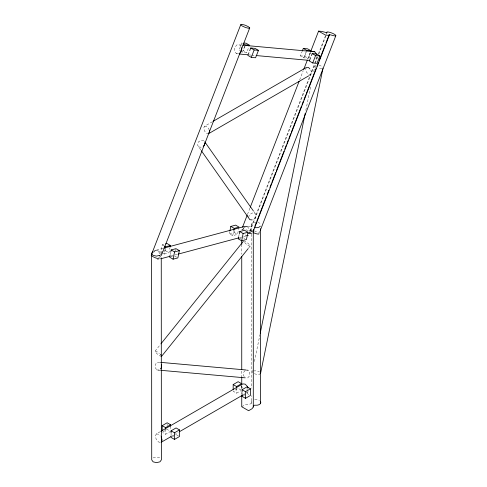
<?xml version="1.0" encoding="UTF-8"?>
<svg xmlns="http://www.w3.org/2000/svg" width="487" height="487" viewBox="0 0 487 487"><rect width="100%" height="100%" fill="white"/><g stroke="black" fill="none" stroke-linecap="round" stroke-linejoin="round"><path stroke-width="0.37" stroke-dasharray="2.44 1.83" d="M309.403 57.88L309.616 54.185L310.499 53.168M316.507 56.638L316.422 58.117L315.539 59.134M162.457 253.057L160.759 252.077L162.244 244.803L164.302 244.255M163.023 253.386L164.162 254.044L165.203 248.948M164.186 251.158L165.556 250.793L165.854 249.338M164.162 254.044L168.959 252.753L170 247.664M170.261 254.311L170.56 252.856M175.509 250.848L175.807 249.393M239.026 227.094L237.54 234.369L232.737 235.659L229.334 233.693L229.779 231.508M232.737 235.659L233.93 229.84M229.334 233.693L234.137 232.402L234.582 230.223M238.843 235.927L239.141 234.472M252.613 370.461L252.309 371.952L253.575 373.395M254.445 361.512L259.93 334.679M305.824 110.318L310.858 85.718M313.756 71.552L314.821 66.335L315.978 65.288M248.534 217.543L249.484 214.773L252.175 213.008L255.042 213.288L256.393 215.443L255.444 218.213L252.747 219.978M241.844 42.856L238.965 50.264L240.097 50.922M161.307 255.614L161.854 254.202M244.724 46.168L242.368 52.231L246.666 52.62L249.021 46.557M245.095 45.942L243.263 50.66L246.666 52.62M310.213 52.821L308.119 58.209L303.815 57.819L300.412 55.853L301.983 51.811M303.815 57.819L306.171 51.756M300.412 55.853L304.716 56.242L306.548 51.525M247.493 214.396L250.239 207.322M299.645 79.941L303.212 70.743M307.881 58.714L310.073 53.053M241.735 229.255L244.705 229.523L250.227 230.917L250.038 230.223L314.535 63.925M314.809 63.219L317.281 56.845M318.376 54.014L326.339 33.493M250.227 230.917L314.998 63.913M315.272 63.207L317.743 56.833M318.845 54.002L326.801 33.481M259.218 233.206L260.04 231.082M160.229 431.683L156.297 433.954L155.304 436.175L156.303 439.542L158.713 442.086L161.118 442.318M243.007 394.92L247.591 392.266L248.09 391.158M212.448 121.701L204.552 126.261L203.682 128.184L204.552 131.119L206.665 133.341L208.771 133.554M306.518 67.376L305.647 69.3L306.518 72.234L308.63 74.456L310.736 74.669L311.607 72.74L310.736 69.811M163.005 248.327L154.982 250.476L153.356 252.96L153.508 254.415M243.068 228.914L243.877 227.673M160.186 254.811L161.252 253.331L159.846 251.365L156.437 250.555L153.021 251.377M161.495 356.435L159.821 355.839L157.277 354L155.353 351.998L155.176 351.005L159.937 345.082M248.668 248.005L250.099 246.227L249.922 245.235L247.993 243.232L244.334 240.998M245.113 370.625L243.67 372.281L243.494 375.495L245.168 377.833M260.588 373.298L259.431 374.345L256.527 374.387L254.165 373.59M162.804 431.945L167.157 429.424L170.56 431.391L165.586 434.27L162.749 432.633M240.986 389.971L238.149 388.334L233.182 391.213L236.585 393.173L240.931 390.659M172.252 435.871L173.567 435.116M174.218 434.739L178.151 432.462M172.337 436.729L174.821 435.293M243.336 395.639L245.819 394.196M309.422 75.43L310.736 74.669M245.168 227.24L241.741 229.219L242.976 229.98M241.747 406.755L245.18 404.776L250.123 404.052L251.268 403.388L251.262 395.718M160.759 252.077L163.498 251.341M170.943 256.052L177.505 254.293M239.501 237.674L246.063 235.915M171.04 256.856L172.41 256.485M238.934 238.654L240.992 238.1M153.143 457.896L156.558 457.074L159.967 457.883L160.667 458.87M321.944 68.728L317.859 68.375M253.465 370.899L256.375 370.863L259.321 371.855M248.133 226.516L250.117 226.516L251.262 225.858L251.255 224.257A4.852 2.8 0 0 1 257.197 222.273M241.4 45.078L236.98 44.841L234.771 47.385L234.557 51.08L236.463 53.759L238.727 53.966M236.463 53.759L238.642 53.832M159.827 362.298L157.283 362.2L155.359 364.41L155.183 367.624L156.857 369.962L159.876 370.23M246.233 370.096L248.139 370.169L249.813 372.506L249.636 375.721L247.713 377.93L245.801 377.857M156.857 369.962L159.401 370.059M247.585 235.294L245.582 235.203L244.724 234.144M154.982 250.476L157.648 250.598L159.797 253.258L160.016 255.438M157.21 259.315L158.543 259.376M246.629 370.035L248.139 370.169M249.314 54.928L250.829 55.061M251.584 55.134L255.365 55.475M203.858 140.554L200.991 140.274L198.3 142.04L197.351 144.809L200.894 150.075M198.702 146.964L201.569 147.244M246.385 392.151L247.591 392.266M156.297 433.954L158.701 434.191L160.15 435.719M204.552 126.261L206.658 126.468L208.771 128.696L209.294 130.455M318.888 65.246L321.834 66.238L322.68 67.2M250.099 246.227L248.425 245.631L245.88 243.792L243.957 241.789M155.176 351.005L156.844 351.602L159.389 353.44M304.716 56.242L308.119 58.209M234.137 232.402L237.54 234.369M243.616 237.875L244.748 238.533M162.244 244.803L163.942 245.789M165.556 250.793L168.959 252.753M174.468 255.937L176.738 257.246M248.766 394.464L247.061 393.478L247.061 392.005M178.333 435.883L176.069 434.574L176.063 433.095M158.665 257.136L160.205 258.445M314.821 66.335L316.087 67.778M247.353 226.552L249.502 229.207L249.721 231.386M239.89 44.938L241.035 46.551M253.727 211.419L255.042 213.288M241.777 386.124L242.38 388.145M252.394 232.652L252.534 233.151M251.268 403.388L251.262 401.787A4.852 2.8 0 0 1 252.522 400.533M247.055 388.316L247.061 391.268M242.088 392.668L242.088 394.141M241.546 385.874L241.552 388.827M236.579 388.011L236.585 393.173M171.095 433.759L171.095 435.238M170.553 426.228L170.553 429.918M167.151 424.262L167.151 425.741M165.58 429.108L165.586 434.27M161.252 253.331L161.252 255.608M251.255 224.257L251.255 231.082M251.255 234.119L251.268 388.218M241.741 244.395L241.741 254.257M241.747 371.094L241.747 377.163M241.747 386.27L241.747 388.547M241.747 392.339L241.747 393.855M257.787 222.389A4.852 2.8 0 0 1 260.624 224.257M254.695 399.809A4.852 2.8 0 0 1 259.376 400.533M250.038 230.223A4.852 1.023 21.2 0 1 252.29 230.296M254.165 230.856A4.852 1.023 21.2 0 1 258.774 233.285"/><path stroke-width="0.73" d="M161.501 364.635L161.325 367.849L160.363 368.951M241.796 47.623L241.582 51.312L239.373 53.856M165.349 248.224L165.647 246.769L170.444 245.485L170.152 246.939M170.115 255.042L169.671 257.221L173.074 259.187L177.871 257.903L179.362 250.628L175.959 248.662L171.156 249.953L170.712 252.132M173.074 259.187L174.559 251.913L179.362 250.628M229.931 230.783L230.82 226.418L235.623 225.134L239.026 227.094L234.223 228.385L230.82 226.418M233.93 229.84L234.223 228.385M238.691 236.658L238.246 238.837L241.649 240.803L246.452 239.513L247.938 232.244L244.535 230.278L239.738 231.562L239.287 233.748M241.649 240.803L243.141 233.529L247.938 232.244M260.235 333.187L305.215 113.294M260.588 373.298L322.948 68.43M205.21 142.709L204.26 145.479L203.182 146.185M161.854 254.202L249.728 27.893L248.187 26.584L244.912 25.117L241.82 24.35L240.724 24.74L151.201 255.291L152.741 256.6L156.017 258.067L159.109 258.834M248.924 52.718L247.877 55.415L251.28 57.375L255.578 57.77L258.463 50.356L255.06 48.396L250.756 48L249.709 50.697M251.28 57.375L254.159 49.966L258.463 50.356M302.244 51.135L303.291 48.444L307.595 48.834L310.998 50.8L310.475 52.146M242.556 227.137L247.219 215.102M250.239 207.322L299.097 81.359M303.76 69.331L307.334 60.132M310.627 51.64L318.583 31.113L321.554 31.381L327.075 32.775L326.887 32.081A4.852 1.023 21.2 0 1 334.313 34.193A4.852 1.023 21.2 0 1 332.828 35.508L329.249 34.51L325.955 43.002M310.633 57.63L309.324 60.997L312.727 62.963L317.031 63.353L319.91 55.944L316.507 53.978L312.204 53.588L311.418 55.609M312.727 62.963L315.606 55.555L319.91 55.944M252.948 231.24L253.77 229.115M254.865 226.285L256.241 222.748M256.789 221.329L266.395 196.565M267.217 194.441L268.867 190.192M269.962 187.361L271.332 183.824M271.886 182.412L275.727 172.501M276.275 171.089L283.964 151.274M284.785 149.15L286.429 144.907M286.977 143.488L288.353 139.952M288.901 138.533L290.824 133.584M291.372 132.166L301.526 105.983M302.074 104.571L303.45 101.028M303.998 99.616L305.921 94.661M306.469 93.248L316.075 68.478M316.897 66.354L318.547 62.111M319.095 60.692L321.012 55.743M321.566 54.325L325.407 44.42M253.082 231.733L329.389 35.009L329.249 34.51M260.314 230.375L335.799 35.776M161.258 257.891L161.374 459.85L159.949 461.828L156.534 462.65L153.125 461.84L151.719 459.868L151.597 253.35L152.668 251.87M253.283 230.241L253.295 407.022L252.035 408.733L248.607 410.711L241.747 406.755L241.747 395.371M160.893 343.895L243.299 241.388M248.193 248.595L161.495 356.435L161.319 355.443L160.357 354.439M162.183 430.831L162.177 425.668L167.144 422.789L170.547 424.755L170.553 426.228M233.176 389.734L233.176 384.572L238.143 381.698L241.546 383.665L241.546 385.138M165.58 429.108L165.58 427.629L170.547 424.755M236.579 388.011L236.579 386.538L241.546 383.665M160.887 431.299L242.77 383.908L245.174 384.14L247.585 386.684L247.986 388.029M171.089 433.022L171.089 430.812L176.057 427.933L179.46 429.899L179.472 436.535L174.498 439.414L171.095 437.448L171.095 435.975M242.088 391.932L242.088 389.722L247.055 386.842L250.458 388.809L250.464 395.444L245.497 398.323L242.094 396.357L242.088 394.141M174.498 439.414L174.492 432.779L179.46 429.899M245.497 398.323L245.491 391.682L250.458 388.809M170.943 436.632L161.118 442.318L162.11 440.102L161.112 436.736M179.46 431.701L242.349 395.304M213.105 121.318L306.518 67.376M308.764 75.808L208.771 133.554L209.641 131.624L209.294 130.455M248.601 233.176L252.029 231.197M249.728 27.893L248.632 28.283L245.539 27.516L242.264 26.048L240.724 24.74M329.389 35.009L328.415 35.338L325.444 35.076L318.583 31.113M165.671 243.884L167.041 243.518L170.444 245.485M163.735 248.133L244.687 226.425L247.353 226.552M160.728 258.792L170.213 256.247M178.236 254.098L238.77 237.869M246.793 235.72L248.248 235.324M159.827 255.304L156.412 256.132L153.003 255.322L151.597 253.35M254.421 227.679L257.197 227.685A4.852 2.8 0 0 0 260.338 226.157M311.826 51.646L314.736 51.744L316.641 54.422M248.589 233.218L251.56 233.48M160.582 362.365L245.874 369.968M160.631 370.297L245.168 377.833M243.993 43.051L246.142 43.246L249.545 45.212L245.247 44.822L242.976 43.513M310.998 50.8L306.694 50.404L303.291 48.444M242.916 45.218L314.736 51.744M239.488 54.033L247.804 54.788M256.119 55.542L309.793 60.425M252.035 219.905L249.886 219.698L201.326 150.696M307.224 67.443L308.63 67.583L309.89 68.923M253.386 232.743L255.973 233.65A4.852 1.023 21.2 0 0 258.944 233.912M312.204 53.588L315.606 55.555M250.756 48L254.159 49.966M239.738 231.562L243.141 233.529M164.515 246.112L165.647 246.769M171.156 249.953L174.559 251.913M233.176 384.572L236.579 386.538M242.088 389.722L245.491 391.682M162.177 425.668L165.58 427.629M171.089 430.812L174.492 432.779M204.729 141.796L253.289 210.798M160.016 255.438L160.162 256.892M253.295 407.022L253.289 405.878L254.433 405.214L257.203 405.221A4.852 2.8 0 0 0 260.63 401.787M260.624 228.738L260.63 403.242M241.741 240.596L241.741 244.395M241.741 256.533L241.747 369.578M241.747 377.163L241.747 384.754"/></g></svg>
